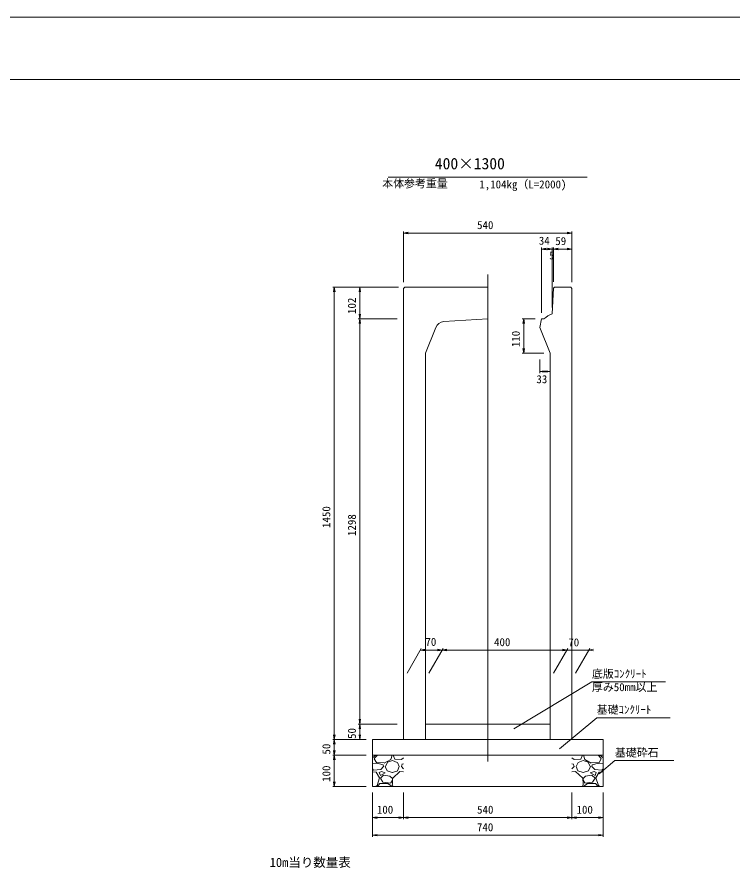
# Model space of a CAD drawing. Units: millimetres, scale not verified. Extents: x 0 to 84100, y 0 to 59400.
# Drawn here: x 22951 to 45903, y 32131 to 59400 of the extents above; entities that cross this region are included whole.
import ezdxf
from ezdxf.enums import TextEntityAlignment as Align

# ---------------------------------------------------------------- set-up
doc = ezdxf.new("R2010")
doc.units = ezdxf.units.MM
doc.header["$LTSCALE"] = 100
for name, color, linetype, lineweight in [('0_2', 7, 'Continuous', 9), ('D-STR-DIM', 7, 'Continuous', 18), ('D-STR-DIM（寸法）', 7, 'Continuous', 18), ('D-STR-HTXT（旗揚げ）', 4, 'Continuous', 18), ('D-STR-STRn（構造物）', 7, 'Continuous', 18), ('D-TTL(外枠）', 2, 'Continuous', 18), ('DEFPOINTS_3', 8, 'Continuous', 18), ('作図レイヤ', 1, 'Continuous', 18)]:
    doc.layers.add(name, color=color, linetype=linetype, lineweight=lineweight)
doc.layers.add('D-STR-TXT（文字）', color=7, linetype='Continuous')
doc.styles.add('ＭＳ ゴシック', font='')
doc.styles.get('ＭＳ ゴシック').set_extended_font_data('MS Gothic')

msp = doc.modelspace()

# ---------------------------------------------------------------- linework, layer by layer
at = {"layer": '0_2'}
for p, q in [((35341.7, 52477.6), (35491.7, 52502.6)), ((35491.7, 52452.6), (35341.7, 52477.6)), ((40591.7, 52502.6), (40741.7, 52477.6)), ((40741.7, 52477.6), (40591.7, 52452.6)), ((39761.7, 51964.3), (39911.7, 51989.3)), ((39911.7, 51939.3), (39761.7, 51964.3)), ((39951.7, 51989.3), (40101.7, 51964.3)), ((40101.7, 51964.3), (39951.7, 51939.3)), ((40149.9, 51964.3), (40299.9, 51989.3)), ((40299.9, 51939.3), (40149.9, 51964.3)), ((40591.7, 51989.3), (40741.7, 51964.3)), ((40741.7, 51964.3), (40591.7, 51939.3)), ((33096.1, 50594.9), (33121.1, 50744.9)), ((33121.1, 50744.9), (33146.1, 50594.9)), ((33915.2, 50594.9), (33940.2, 50744.9)), ((33940.2, 50744.9), (33965.2, 50594.9)), ((33940.2, 49724.9), (33915.2, 49874.9)), ((33915.2, 49574.9), (33940.2, 49724.9)), ((33965.2, 49874.9), (33940.2, 49724.9)), ((33940.2, 49724.9), (33965.2, 49574.9)), ((39169.4, 49574.9), (39194.4, 49724.9)), ((39194.4, 49724.9), (39219.4, 49574.9)), ((39194.4, 48624.9), (39169.4, 48774.9)), ((39219.4, 48774.9), (39194.4, 48624.9)), ((39710.7, 48039.8), (39860.7, 48064.8)), ((39860.7, 48014.8), (39710.7, 48039.8)), ((39891.7, 48064.8), (40041.7, 48039.8)), ((40041.7, 48039.8), (39891.7, 48014.8)), ((35882.6, 39113.6), (36032.6, 39138.6)), ((36032.6, 39088.6), (35882.6, 39113.6)), ((36432.6, 39138.6), (36582.6, 39113.6)), ((36582.6, 39113.6), (36432.6, 39088.6)), ((36582.6, 39113.6), (36732.6, 39138.6)), ((36732.6, 39088.6), (36582.6, 39113.6)), ((40432.6, 39138.6), (40582.6, 39113.6)), ((40582.6, 39113.6), (40432.6, 39088.6)), ((41282.6, 39113.6), (41432.6, 39138.6)), ((41432.6, 39088.6), (41282.6, 39113.6)), ((33940.2, 36744.9), (33915.2, 36894.9)), ((33965.2, 36894.9), (33940.2, 36744.9)), ((33915.2, 36594.9), (33940.2, 36744.9)), ((33940.2, 36744.9), (33965.2, 36594.9)), ((33121.1, 36244.9), (33096.1, 36394.9)), ((33146.1, 36394.9), (33121.1, 36244.9)), ((33940.2, 36244.9), (33915.2, 36394.9)), ((33965.2, 36394.9), (33940.2, 36244.9)), ((33096.1, 36094.9), (33121.1, 36244.9)), ((33121.1, 36244.9), (33146.1, 36094.9)), ((33121.1, 35744.9), (33096.1, 35894.9)), ((33096.1, 35594.9), (33121.1, 35744.9)), ((33146.1, 35894.9), (33121.1, 35744.9)), ((33121.1, 35744.9), (33146.1, 35594.9)), ((33121.1, 34744.9), (33096.1, 34894.9)), ((33146.1, 34894.9), (33121.1, 34744.9)), ((34341.7, 33744.9), (34491.7, 33769.9)), ((34491.7, 33719.9), (34341.7, 33744.9)), ((35191.7, 33769.9), (35341.7, 33744.9)), ((35341.7, 33744.9), (35191.7, 33719.9)), ((35341.7, 33744.9), (35491.7, 33769.9)), ((35491.7, 33719.9), (35341.7, 33744.9)), ((40591.7, 33769.9), (40741.7, 33744.9)), ((40741.7, 33744.9), (40591.7, 33719.9)), ((40741.7, 33744.9), (40891.7, 33769.9)), ((40891.7, 33719.9), (40741.7, 33744.9)), ((41591.7, 33769.9), (41741.7, 33744.9)), ((41741.7, 33744.9), (41591.7, 33719.9)), ((34341.7, 33182.6), (34491.7, 33207.6)), ((34491.7, 33157.6), (34341.7, 33182.6)), ((41591.7, 33207.6), (41741.7, 33182.6)), ((41741.7, 33182.6), (41591.7, 33157.6))]:
    msp.add_line(p, q, dxfattribs=at)
at = {"layer": '0_2', "lineweight": 18}
for p, q in [((35341.7, 52477.6), (35361.7, 52477.6)), ((40741.7, 52477.6), (40721.7, 52477.6)), ((39761.7, 51964.3), (39781.7, 51964.3)), ((40101.7, 51964.3), (40081.7, 51964.3)), ((40149.9, 51964.3), (40169.9, 51964.3)), ((40741.7, 51964.3), (40721.7, 51964.3)), ((33121.1, 50744.9), (33121.1, 50724.9)), ((33940.2, 50744.9), (33940.2, 50724.9)), ((33940.2, 49724.9), (33940.2, 49744.9)), ((33940.2, 49724.9), (33940.2, 49704.9)), ((39194.4, 49724.9), (39194.4, 49704.9)), ((39194.4, 48624.9), (39194.4, 48644.9)), ((39710.7, 48039.8), (39730.7, 48039.8)), ((40041.7, 48039.8), (40021.7, 48039.8)), ((35882.6, 39113.6), (35902.6, 39113.6)), ((36582.6, 39113.6), (36562.6, 39113.6)), ((36582.6, 39113.6), (36602.6, 39113.6)), ((40582.6, 39113.6), (40562.6, 39113.6)), ((41282.6, 39113.6), (41302.6, 39113.6)), ((33940.2, 36744.9), (33940.2, 36764.9)), ((33940.2, 36744.9), (33940.2, 36724.9)), ((33121.1, 36244.9), (33121.1, 36264.9)), ((33121.1, 36244.9), (33121.1, 36224.9)), ((33940.2, 36244.9), (33940.2, 36264.9)), ((33121.1, 35744.9), (33121.1, 35764.9)), ((33121.1, 35744.9), (33121.1, 35724.9)), ((33121.1, 34744.9), (33121.1, 34764.9)), ((34341.7, 33744.9), (34361.7, 33744.9)), ((35341.7, 33744.9), (35321.7, 33744.9)), ((35341.7, 33744.9), (35361.7, 33744.9)), ((40741.7, 33744.9), (40721.7, 33744.9)), ((40741.7, 33744.9), (40761.7, 33744.9)), ((41741.7, 33744.9), (41721.7, 33744.9)), ((34341.7, 33182.6), (34361.7, 33182.6)), ((41741.7, 33182.6), (41721.7, 33182.6))]:
    msp.add_line(p, q, dxfattribs=at)
at = {"layer": 'D-STR-DIM'}
for p, q in [((34341.7, 34544.9), (34341.7, 33132.6)), ((35341.7, 34544.9), (35341.7, 33694.9)), ((40741.7, 34544.9), (40741.7, 33694.9)), ((41741.7, 34544.9), (41741.7, 33132.6)), ((34361.7, 33744.9), (35321.7, 33744.9)), ((35361.7, 33744.9), (40721.7, 33744.9)), ((40761.7, 33744.9), (41721.7, 33744.9)), ((34361.7, 33182.6), (41721.7, 33182.6))]:
    msp.add_line(p, q, dxfattribs=at)
at = {"layer": 'D-STR-DIM（寸法）'}
for p, q in [((39761.7, 49924.9), (39761.7, 52014.3)), ((39781.7, 51964.3), (40081.7, 51964.3)), ((40101.7, 50091), (40101.7, 52014.3)), ((40149.9, 51964.3), (40101.7, 51964.3)), ((40149.9, 50914.9), (40149.9, 52014.3)), ((40169.9, 51964.3), (40721.7, 51964.3)), ((40741.7, 50904.9), (40741.7, 52014.3)), ((35181.7, 50744.9), (33071.1, 50744.9)), ((33121.1, 50724.9), (33121.1, 36264.9)), ((33940.2, 50724.9), (33940.2, 49744.9)), ((35141.7, 49724.9), (33890.2, 49724.9)), ((33940.2, 49704.9), (33940.2, 36764.9)), ((39561.7, 49724.9), (39144.4, 49724.9)), ((39194.4, 49704.9), (39194.4, 48644.9)), ((39841.7, 48624.9), (39144.4, 48624.9)), ((39710.7, 48424.9), (39710.7, 47989.8)), ((40041.7, 48424.9), (40041.7, 47989.8)), ((39730.7, 48039.8), (40021.7, 48039.8)), ((35453.4, 38370.3), (35911.5, 39163.6)), ((36562.6, 39113.6), (35902.6, 39113.6)), ((36153.4, 38370.3), (36611.5, 39163.6)), ((36602.6, 39113.6), (40562.6, 39113.6)), ((40153.4, 38370.3), (40611.5, 39163.6)), ((40582.6, 39113.6), (41282.6, 39113.6)), ((40853.4, 38370.3), (41311.5, 39163.6)), ((41302.6, 39113.6), (41322.6, 39113.6)), ((35141.7, 36744.9), (33890.2, 36744.9)), ((33940.2, 36264.9), (33940.2, 36724.9)), ((34141.7, 36244.9), (33071.1, 36244.9)), ((34141.7, 36244.9), (33071.1, 36244.9)), ((33121.1, 36224.9), (33121.1, 35764.9)), ((34141.7, 35744.9), (33071.1, 35744.9)), ((33121.1, 35724.9), (33121.1, 34764.9)), ((34141.7, 34744.9), (33071.1, 34744.9))]:
    msp.add_line(p, q, dxfattribs=at)
at = {"layer": 'D-STR-HTXT（旗揚げ）'}
for p, q in [((34845.4, 54265), (41223.8, 54265)), ((38878.7, 36591), (41381.6, 38097.7)), ((43741.4, 38097.7), (41381.6, 38097.7)), ((40342.4, 35946.8), (41534.1, 36948)), ((43894, 36948), (41534.1, 36948)), ((41609.4, 35147.7), (42117.8, 35573.9)), ((44004.2, 35573.9), (42117.8, 35573.9))]:
    msp.add_line(p, q, dxfattribs=at)
at = {"layer": 'D-STR-STRn（構造物）'}
for p, q in [((38041.7, 35548.5), (38041.7, 51147.3)), ((36041.7, 36744.9), (40041.7, 36744.9)), ((34341.7, 36244.9), (41741.7, 36244.9)), ((34341.7, 36244.9), (34341.7, 34744.9)), ((41741.7, 36244.9), (41741.7, 34744.9)), ((34341.7, 35744.9), (41741.7, 35744.9)), ((34341.7, 35657.9), (34454.2, 35744.9)), ((34403.4, 35634.4), (34502.8, 35744.9)), ((34973.7, 35744.3), (34933.7, 35604.3)), ((35007.8, 35744.9), (35061.7, 35616.7)), ((41075.5, 35744.9), (41021.6, 35616.7)), ((41109.6, 35744.3), (41149.6, 35604.3)), ((41679.9, 35634.4), (41580.5, 35744.9)), ((41741.7, 35657.9), (41629.1, 35744.9)), ((34494.3, 35483.3), (34341.7, 35467.2)), ((34475.4, 35513.9), (34405.4, 35633.9)), ((34722.8, 35496.5), (34472.8, 35516.5)), ((34693, 35435), (34493, 35485)), ((34933.9, 35603.7), (34723.9, 35493.7)), ((34763.2, 35384.4), (34823.2, 35524.4)), ((34823.5, 35524.4), (34983.5, 35574.4)), ((34983, 35574.4), (35143, 35514.4)), ((35062.8, 35613.9), (35272.8, 35603.9)), ((35143.5, 35514.1), (35203.5, 35384.1)), ((35273.2, 35384.7), (35303.2, 35464.7)), ((35273.4, 35605.1), (35341.7, 35657.9)), ((35341.7, 35467.2), (35304.3, 35463.3)), ((40809.9, 35605.1), (40741.7, 35657.9)), ((40741.7, 35467.2), (40779, 35463.3)), ((40810.1, 35384.7), (40780.1, 35464.7)), ((41020.5, 35613.9), (40810.5, 35603.9)), ((40939.8, 35514.1), (40879.8, 35384.1)), ((41100.3, 35574.4), (40940.3, 35514.4)), ((41259.8, 35524.4), (41099.8, 35574.4)), ((41149.4, 35603.7), (41359.4, 35493.7)), ((41320.2, 35384.4), (41260.2, 35524.4)), ((41360.6, 35496.5), (41610.6, 35516.5)), ((41390.3, 35435), (41590.3, 35485)), ((41589, 35483.3), (41741.7, 35467.2)), ((41608, 35513.9), (41678, 35633.9)), ((34383.1, 35267.7), (34341.7, 35312.9)), ((34463.7, 35203.4), (34341.7, 35213.6)), ((34612.7, 35285), (34382.7, 35265)), ((34575.6, 35025), (34465.6, 35205)), ((34563, 35194.4), (34603, 35094.4)), ((34633.3, 35224), (34563.3, 35194)), ((34603, 35094.7), (34753, 35184.7)), ((34703.4, 35384.4), (34613.4, 35284.4)), ((34753.7, 35184.6), (34633.7, 35224.6)), ((34703.5, 35383.8), (34693.5, 35433.8)), ((34752.5, 35384.7), (34812.5, 35244.7)), ((34812.6, 35243.7), (34982.6, 35193.7)), ((34983.9, 35193.8), (35153.9, 35243.8)), ((35223.6, 35224.3), (34993.6, 35014.3)), ((35153.1, 35244.9), (35203.1, 35384.9)), ((35341.7, 35213.6), (35223.7, 35223.4)), ((35341.7, 35312.9), (35273.1, 35387.7)), ((40741.7, 35312.9), (40810.2, 35387.7)), ((40741.7, 35213.6), (40859.6, 35223.4)), ((40859.7, 35224.3), (41089.7, 35014.3)), ((40930.2, 35244.9), (40880.2, 35384.9)), ((41099.4, 35193.8), (40929.4, 35243.8)), ((41270.7, 35243.7), (41100.7, 35193.7)), ((41330.8, 35384.7), (41270.8, 35244.7)), ((41329.6, 35184.6), (41449.6, 35224.6)), ((41480.3, 35094.7), (41330.3, 35184.7)), ((41379.8, 35383.8), (41389.8, 35433.8)), ((41379.9, 35384.4), (41469.9, 35284.4)), ((41450, 35224), (41520, 35194)), ((41470.6, 35285), (41700.6, 35265)), ((41520.3, 35194.4), (41480.3, 35094.4)), ((41507.7, 35025), (41617.7, 35205)), ((41619.6, 35203.4), (41741.7, 35213.6)), ((41700.2, 35267.7), (41741.7, 35312.9)), ((34493.5, 34774.1), (34573.5, 35024.1)), ((34603.1, 35004.8), (34683.1, 34884.8)), ((34703.4, 35104.4), (34603.4, 35004.4)), ((34904.5, 35075), (34704.5, 35105)), ((34985.5, 35002.3), (34905.5, 35072.3)), ((34933.7, 34854.6), (34983.7, 34944.6)), ((34992.9, 35014.9), (34982.9, 34804.9)), ((34983.4, 34944.5), (34983.4, 35004.5)), ((41090.4, 35014.9), (41100.4, 34804.9)), ((41097.8, 35002.3), (41177.8, 35072.3)), ((41149.6, 34854.6), (41099.6, 34944.6)), ((41099.9, 34944.5), (41099.9, 35004.5)), ((41178.8, 35075), (41378.8, 35105)), ((41380, 35104.4), (41480, 35004.4)), ((41480.2, 35004.8), (41400.2, 34884.8)), ((41589.8, 34774.1), (41509.8, 35024.1)), ((34341.7, 34744.9), (41741.7, 34744.9)), ((34454.3, 34744.9), (34493.4, 34775.1)), ((34502.8, 34744.9), (34583.4, 34834.4)), ((34583.4, 34834.5), (34843.4, 34834.5)), ((34683.7, 34884), (34933.7, 34854)), ((34843.1, 34836.7), (34973.1, 34746.7)), ((34981.8, 34806.7), (35007.8, 34744.9)), ((41101.6, 34806.7), (41075.5, 34744.9)), ((41240.2, 34836.7), (41110.2, 34746.7)), ((41399.6, 34884), (41149.6, 34854)), ((41499.9, 34834.5), (41239.9, 34834.5)), ((41580.5, 34744.9), (41499.9, 34834.4)), ((41629.1, 34744.9), (41589.9, 34775.1))]:
    msp.add_line(p, q, dxfattribs=at)
at = {"layer": 'D-TTL(外枠）'}
msp.add_line((2500, 57400), (82000, 57400), dxfattribs=at)
at = {"layer": 'DEFPOINTS_3'}
msp.add_line((0, 59400), (84100, 59400), dxfattribs=at)
at = {"layer": '作図レイヤ', "color": 7}
for p, q in [((35341.7, 50904.9), (35341.7, 52527.6)), ((35361.7, 52477.6), (40721.7, 52477.6)), ((40741.7, 50904.9), (40741.7, 52527.6))]:
    msp.add_line(p, q, dxfattribs=at)
at = {"layer": '作図レイヤ'}
for p, q in [((35381.7, 50744.9), (35341.7, 50704.9)), ((38041.7, 50744.9), (35381.7, 50744.9)), ((40149.9, 50714.9), (40181.7, 50744.9)), ((40181.7, 50744.9), (40701.7, 50744.9)), ((40701.7, 50744.9), (40741.7, 50704.9)), ((35341.7, 50704.9), (35341.7, 36244.9)), ((40149.9, 50714.9), (40101.7, 49891)), ((40741.7, 50704.9), (40741.7, 36244.9)), ((38041.7, 49724.9), (36633.2, 49640.4)), ((39710.7, 49452.3), (39761.7, 49724.9)), ((39761.7, 49724.9), (39841.7, 49724.9)), ((36372.6, 49452.3), (36041.7, 48624.9)), ((39710.7, 49452.3), (40041.7, 48624.9)), ((36041.7, 48624.9), (36041.7, 36244.9)), ((40041.7, 48624.9), (40041.7, 36244.9)), ((36041.7, 36244.9), (35341.7, 36244.9)), ((40741.7, 36244.9), (40041.7, 36244.9))]:
    msp.add_line(p, q, dxfattribs=at)
for centre, radius, start, end in [((36651.2, 49340.9), 300, 93.43363, 158.19859), ((40394.4, 49146.5), 800, 111.465, 133.704)]:
    msp.add_arc(centre, radius, start, end, dxfattribs=at)

# ---------------------------------------------------------------- texts
at = {"layer": 'D-STR-DIM', "style": 'ＭＳ ゴシック'}
for s, p in [('100', (34487.2, 33794.9)), ('540', (37699.7, 33794.9)), ('100', (40887.2, 33794.9)), ('740', (37695.2, 33232.6))]:
    msp.add_text(s, height=256.6, dxfattribs=at).set_placement(p, align=Align.BOTTOM_LEFT)
at = {"layer": 'D-STR-DIM（寸法）', "style": 'ＭＳ ゴシック'}
for s, p in [('34', (39678.8, 52027.5)), ('59', (40206.8, 52015.5)), ('5', (40011.5, 51556.1)), ('33', (39601, 47588.5)), ('70', (36043.2, 39171.9)), ('400', (38243.3, 39163.6)), ('70', (40623.3, 39155.6))]:
    msp.add_text(s, height=256.6, dxfattribs=at).set_placement(p, align=Align.BOTTOM_LEFT)
for s, p in [('102', (33890.2, 49884)), ('110', (39144.4, 48820.4)), ('1450', (33071.1, 43026.7)), ('1298', (33890.2, 42769.4)), ('50', (33891.9, 36266.6)), ('50', (33072.6, 35766.6)), ('100', (33071.1, 34890.4))]:
    msp.add_text(s, height=256.6, rotation=90, dxfattribs=at).set_placement(p, align=Align.BOTTOM_LEFT)
at = {"layer": 'D-STR-TXT（文字）', "style": 'ＭＳ ゴシック'}
for s, height, p in [('400×1300', 366.6, (36345.6, 54409.8)), ('本体参考重量', 256.6, (34658.6, 53858.3)), ('1,104kg（L=2000)', 256.6, (37770.6, 53831.9)), ('底版ｺﾝｸﾘｰﾄ', 256.6, (41381.6, 38147.7)), ('厚み50mm以上', 256.6, (41381.6, 37720.5)), ('基礎ｺﾝｸﾘｰﾄ', 256.6, (41534.1, 36998)), ('基礎砕石', 256.6, (42117.8, 35623.9)), ('10m当り数量表', 293.3, (31050.9, 32076.6))]:
    msp.add_text(s, height=height, dxfattribs=at).set_placement(p, align=Align.BOTTOM_LEFT)
at = {"layer": '作図レイヤ', "color": 7, "style": 'ＭＳ ゴシック'}
msp.add_text('540', height=256.6, dxfattribs=at).set_placement((37699.7, 52527.6), align=Align.BOTTOM_LEFT)

doc.saveas('drawing.dxf')
